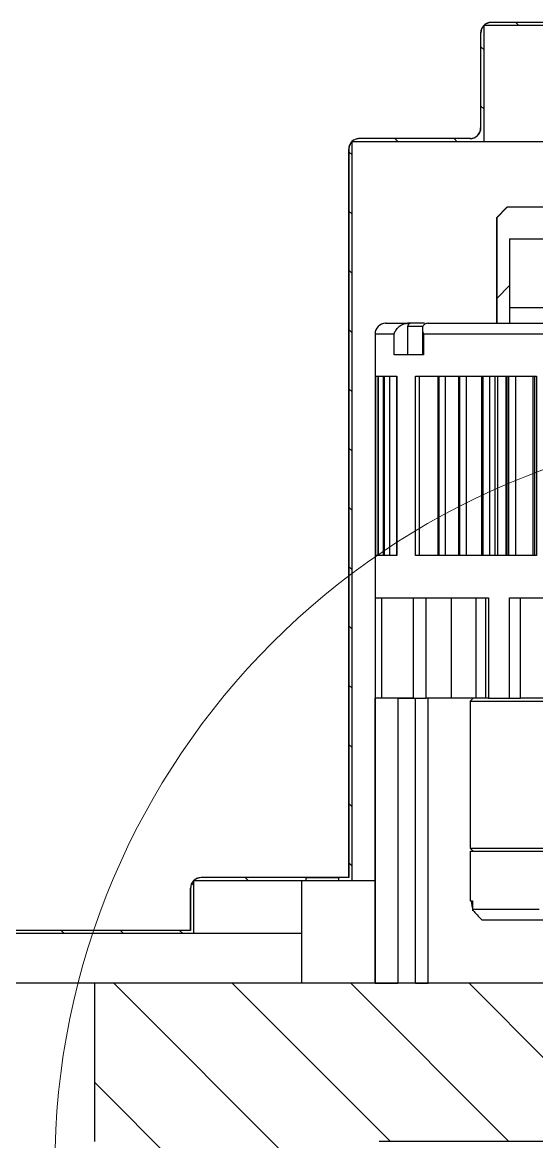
# Model space of a CAD drawing. Header units: millimetres. Extents: x -48 to 1187, y 2 to 839.
# Drawn here: x 305.02 to 324.52, y 402.42 to 444.82 of the extents above; entities that cross this region are included whole.
import ezdxf

# ---------------------------------------------------------------- set-up
doc = ezdxf.new("R2010")
doc.units = ezdxf.units.MM

# ---------------------------------------------------------------- blocks, each defined once
blk = doc.blocks.new('SW_HATCH_1')
at = {"color": 0, "linetype": 'Continuous', "lineweight": 18}
for p, q in [((168.55, 70.28), (168.43, 70.4)), ((167.229, 69.356), (167.109, 69.476)), ((167.229, 67.111), (167.109, 67.231)), ((163.97, 65.88), (163.85, 66)), ((166.215, 65.88), (166.095, 66)), ((162.226, 65.379), (162.106, 65.499)), ((162.226, 63.134), (162.106, 63.254)), ((162.226, 60.889), (162.106, 61.009)), ((167.71, 59.946), (168.19, 60.427)), ((162.226, 58.644), (162.106, 58.764)), ((162.226, 56.399), (162.106, 56.519)), ((162.226, 54.154), (162.106, 54.274)), ((162.226, 51.909), (162.106, 52.029)), ((162.226, 49.664), (162.106, 49.784)), ((162.226, 47.419), (162.106, 47.539)), ((162.226, 45.174), (162.106, 45.294)), ((162.226, 42.928), (162.106, 43.049)), ((162.226, 40.683), (162.106, 40.803)), ((162.226, 38.438), (162.106, 38.558)), ((156.224, 37.705), (156.149, 37.78)), ((158.294, 37.88), (158.174, 38)), ((151.314, 35.88), (151.194, 36)), ((153.559, 35.88), (153.439, 36)), ((155.804, 35.88), (155.684, 36)), ((163.25, 23.944), (153.194, 34)), ((163.684, 28), (157.684, 34)), ((168.174, 28), (162.174, 34)), ((169.712, 30.952), (166.664, 34)), ((169.712, 12.992), (152.468, 30.236))]:
    blk.add_line(p, q, dxfattribs=at)

msp = doc.modelspace()

# ---------------------------------------------------------------- linework, layer by layer
at = {"color": 7, "linetype": 'Continuous', "lineweight": 25}
for p, q in [((345.981746, 444.819204), (322.803032, 444.819204)), ((322.392389, 444.419204), (322.392389, 440.819204)), ((322.402677, 444.419204), (322.392389, 444.419204)), ((322.402677, 440.819204), (322.402677, 444.419204)), ((346.261997, 444.699204), (322.522781, 444.699204)), ((322.522781, 440.299204), (322.522781, 444.699204)), ((322.392389, 440.819204), (322.402677, 440.819204)), ((322.522781, 440.299204), (317.519701, 440.299204)), ((317.519701, 412.299204), (317.519701, 440.299204)), ((322.002345, 440.419204), (317.799825, 440.419204)), ((346.261997, 440.299204), (322.522781, 440.299204)), ((317.392389, 440.019204), (317.392389, 412.419204)), ((317.399649, 440.019204), (317.392389, 440.019204)), ((317.39965, 412.419204), (317.399649, 440.019204)), ((323.392389, 437.819204), (322.992389, 437.419204)), ((323.403613, 437.819204), (323.003219, 437.419204)), ((323.392389, 437.819204), (323.403613, 437.819204)), ((345.381165, 437.819204), (323.403613, 437.819204)), ((322.992389, 437.419204), (322.992389, 433.419204)), ((322.992389, 437.419204), (323.003219, 437.419204)), ((323.003219, 437.419204), (323.003219, 433.419204)), ((323.483695, 436.619204), (325.005526, 436.619204)), ((323.483695, 436.619204), (323.483695, 433.419204)), ((323.483695, 434.019204), (330.059334, 434.019204)), ((319.801711, 433.419204), (319.619616, 433.419204)), ((318.392389, 433.019204), (318.392389, 431.419204)), ((318.392389, 433.019204), (319.113997, 433.019204)), ((319.113997, 432.219204), (319.113997, 433.019204)), ((319.618972, 433.299204), (319.618972, 432.219204)), ((320.198544, 433.299204), (319.619186, 433.299204)), ((320.183634, 433.200223), (320.183634, 432.219204)), ((320.229563, 433.019204), (328.043591, 433.019204)), ((320.229563, 433.019204), (320.229563, 432.219204)), ((320.229563, 432.219204), (319.113997, 432.219204)), ((318.392389, 431.419204), (318.400813, 431.419204)), ((318.400707, 431.419204), (318.400707, 424.619204)), ((318.400813, 431.419204), (318.400813, 424.619204)), ((318.401259, 424.619204), (318.401259, 431.419204)), ((318.401259, 431.419204), (318.506909, 431.419204)), ((318.505478, 431.419204), (318.505478, 424.619204)), ((318.506909, 431.419204), (318.506909, 424.619204)), ((318.508538, 424.619204), (318.508538, 431.419204)), ((318.508538, 431.419204), (318.733904, 431.419204)), ((318.708003, 424.619204), (318.708003, 431.419204)), ((318.729635, 431.419204), (318.729635, 424.619204)), ((318.733904, 431.419204), (318.733904, 424.619204)), ((318.736703, 424.619204), (318.736703, 431.419204)), ((318.736703, 431.419204), (319.219019, 431.419204)), ((318.950742, 424.619204), (318.950742, 431.419204)), ((319.198353, 431.419204), (319.198354, 424.619204)), ((319.219019, 431.419204), (319.219019, 424.619204)), ((319.923415, 424.619204), (319.923415, 431.419204)), ((319.923415, 431.419204), (320.802836, 431.419204)), ((320.073697, 424.619204), (320.073697, 431.419204)), ((320.772705, 431.419204), (320.772705, 424.619204)), ((320.802836, 431.419204), (320.802836, 424.619204)), ((320.810014, 424.619204), (320.810014, 431.419204)), ((320.810014, 431.419204), (321.590609, 431.419204)), ((321.065146, 424.619204), (321.065146, 431.419204)), ((321.550632, 431.419204), (321.550632, 424.619204)), ((321.590609, 431.419204), (321.590609, 424.619204)), ((321.598766, 424.619204), (321.598766, 431.419204)), ((321.598766, 431.419204), (322.475812, 431.419204)), ((321.859479, 424.619204), (321.859478, 431.419204)), ((322.424769, 431.419204), (322.424769, 424.619204)), ((322.475812, 431.419204), (322.475812, 424.619204)), ((322.484885, 424.619204), (322.484885, 431.419204)), ((322.484885, 431.419204), (323.451707, 431.419204)), ((322.743957, 424.619204), (322.743957, 431.419204)), ((322.933546, 431.419204), (322.933546, 424.619204)), ((323.028921, 431.419204), (323.028921, 424.619204)), ((323.36056, 424.619204), (323.36056, 431.419204)), ((323.388466, 431.419204), (323.388466, 424.619204)), ((323.451707, 431.419204), (323.451707, 424.619204)), ((323.461628, 424.619204), (323.461628, 431.419204)), ((323.461628, 431.419204), (324.510868, 431.419204)), ((323.72752, 424.619204), (323.72752, 431.419204)), ((324.38401, 424.619204), (324.38401, 431.419204)), ((324.434387, 431.419204), (324.434387, 424.619204)), ((324.510868, 431.419204), (324.510868, 424.619204)), ((318.392389, 424.619204), (318.392389, 419.219204)), ((318.400813, 424.619204), (318.392389, 424.619204)), ((318.506909, 424.619204), (318.401259, 424.619204)), ((318.733904, 424.619204), (318.508538, 424.619204)), ((319.219019, 424.619204), (318.736703, 424.619204)), ((320.802836, 424.619204), (319.923415, 424.619204)), ((321.590609, 424.619204), (320.810014, 424.619204)), ((322.475812, 424.619204), (321.598766, 424.619204)), ((323.451707, 424.619204), (322.484885, 424.619204)), ((324.510868, 424.619204), (323.461628, 424.619204)), ((318.402333, 423.019204), (322.686903, 423.019204)), ((318.402333, 419.219204), (318.402333, 423.019204)), ((318.645792, 419.219204), (318.645792, 423.019204)), ((319.848136, 419.219204), (319.848136, 423.019204)), ((320.322174, 419.219204), (320.322174, 423.019204)), ((321.27996, 423.019204), (321.27996, 419.219204)), ((322.207274, 423.019204), (322.207274, 419.219204)), ((322.579541, 423.019204), (322.579541, 419.219204)), ((322.686903, 423.019204), (322.686904, 419.219204)), ((323.48452, 419.219204), (323.48452, 423.019204)), ((323.48452, 423.019204), (328.043591, 423.019204)), ((323.907059, 419.219204), (323.907059, 423.019204)), ((318.392389, 419.219204), (318.392389, 408.419204)), ((318.400104, 419.219204), (318.392389, 419.219204)), ((318.392389, 419.219204), (318.402333, 419.219204)), ((318.400104, 408.419204), (318.400104, 419.219204)), ((318.645792, 419.219204), (318.402333, 419.219204)), ((319.848136, 419.219204), (318.645792, 419.219204)), ((319.928832, 419.209204), (319.255946, 419.209204)), ((319.255946, 419.209204), (319.255946, 408.419204)), ((319.848136, 419.219204), (320.322174, 419.219204)), ((319.928832, 408.419204), (319.928832, 419.209204)), ((321.27996, 419.219204), (320.322174, 419.219204)), ((320.401206, 408.419204), (320.401206, 419.219204)), ((322.207274, 419.219204), (321.27996, 419.219204)), ((322.112389, 419.219204), (321.992389, 419.099204)), ((321.992389, 419.099204), (321.992389, 413.539204)), ((321.992389, 419.099204), (329.472071, 419.099204)), ((322.579541, 419.219204), (322.207274, 419.219204)), ((322.686904, 419.219204), (322.579541, 419.219204)), ((322.686904, 419.219204), (323.48452, 419.219204)), ((323.48452, 419.219204), (323.907059, 419.219204)), ((325.118127, 419.219204), (323.907059, 419.219204)), ((321.992389, 413.539204), (322.112389, 413.419204)), ((321.992389, 413.539204), (329.472071, 413.539204)), ((321.992389, 413.419204), (321.992389, 411.539204)), ((321.992389, 413.419204), (329.472071, 413.419204)), ((315.765337, 412.299204), (311.517783, 412.299204)), ((311.517783, 410.299204), (311.517783, 412.299204)), ((315.752628, 412.419204), (311.79785, 412.419204)), ((315.611557, 408.419204), (315.611557, 412.299204)), ((315.752628, 412.419204), (315.765337, 412.409204)), ((317.03215, 412.419204), (315.752628, 412.419204)), ((315.765337, 412.409204), (315.765337, 412.299204)), ((317.019441, 412.409204), (315.765337, 412.409204)), ((317.019441, 412.299204), (315.765337, 412.299204)), ((317.019441, 412.409204), (317.03215, 412.419204)), ((317.019441, 412.299204), (317.019441, 412.409204)), ((317.519701, 412.299204), (317.019441, 412.299204)), ((317.39965, 412.419204), (317.03215, 412.419204)), ((318.392389, 412.299204), (317.519701, 412.299204)), ((311.392389, 412.019204), (311.392389, 410.419204)), ((311.397755, 412.019204), (311.392389, 412.019204)), ((311.397755, 410.419204), (311.397755, 412.019204)), ((321.992389, 411.539204), (322.086939, 411.539204)), ((322.052389, 411.539204), (322.052389, 411.459204)), ((322.052389, 411.459204), (322.083889, 411.459204)), ((322.083889, 411.539204), (322.083889, 411.163283)), ((322.086939, 411.539204), (322.086939, 411.219204)), ((322.086939, 411.219204), (324.610405, 411.219204)), ((322.44121, 410.819204), (325.177002, 410.819204)), ((311.517783, 410.299204), (159.267429, 410.299203)), ((311.397755, 410.419204), (159.387453, 410.419203)), ((315.611557, 410.299204), (311.517783, 410.299204)), ((307.761418, 408.419204), (303.792389, 408.419204)), ((307.761419, 402.419204), (307.761418, 408.419204)), ((325.406111, 408.419204), (307.761418, 408.419204)), ((318.400104, 408.419204), (319.255946, 408.419204)), ((319.928832, 408.419204), (320.401206, 408.419204)), ((325.005526, 402.419204), (318.543972, 402.419204))]:
    msp.add_line(p, q, dxfattribs=at)
at = {"color": 7, "linetype": 'Continuous', "lineweight": 25, "flags": 128}
msp.add_lwpolyline([(322.052389, 411.459204), (322.063534, 411.346051), (322.083889, 411.270663)], dxfattribs=at)
at = {"color": 7, "linetype": 'Continuous', "lineweight": 18}
msp.add_circle((334.392389, 401.412998), 28.146335, dxfattribs=at)
at = {"color": 7, "linetype": 'Continuous', "lineweight": 25}
for centre, radius, start, end in [((322.792389, 444.419204), 0.4, 90.0000004, 180.0000004), ((321.992389, 440.819204), 0.4, 270.0000004, 0.0000004), ((317.792389, 440.019204), 0.4, 90.0000004, 180.0000004), ((318.792389, 433.019204), 0.4, 90.0000004, 180.0000004), ((319.739174, 433.299215), 0.119988, 90.005566, 180.0055649), ((311.792389, 412.019204), 0.4, 90.0000004, 180.0000004)]:
    msp.add_arc(centre, radius, start, end, dxfattribs=at)
for points, knots in [([(322.803032, 444.819204), (322.767994, 444.816493), (322.687994, 444.810304), (322.572543, 444.755163), (322.48618, 444.672099), (322.426768, 444.569811), (322.404451, 444.486524), (322.402975, 444.430501), (322.402677, 444.419204)], [0, 0, 0, 0, 0.167433682, 0.382294477, 0.597052766, 0.731542166, 0.945861762, 1, 1, 1, 1]), ([(322.002345, 440.419204), (322.002408, 440.419204), (322.047307, 440.419211), (322.121047, 440.431832), (322.227957, 440.482626), (322.318556, 440.561558), (322.385996, 440.680514), (322.40253, 440.771909), (322.402673, 440.817936), (322.402677, 440.819204)], [0, 0, 0, 0, 0.000302078, 0.215219522, 0.350000188, 0.564679253, 0.779363606, 0.993920774, 1, 1, 1, 1]), ([(317.799825, 440.419204), (317.755054, 440.414822), (317.665268, 440.406035), (317.545563, 440.337434), (317.46563, 440.248452), (317.413689, 440.142155), (317.39984, 440.067203), (317.399656, 440.020829), (317.399649, 440.019204)], [0, 0, 0, 0, 0.2136468694, 0.4284634056, 0.6432204338, 0.7776536303, 0.992205165, 1, 1, 1, 1]), ([(318.802786, 433.419204), (318.799381, 433.419204), (318.745677, 433.419204), (318.954545, 433.419204), (319.398984, 433.419204), (319.619616, 433.419204)], [0, 0, 0, 0, 0.032966027, 0.519936335, 1, 1, 1, 1]), ([(319.113997, 433.019204), (319.119534, 433.035738), (319.128352, 433.062069), (319.149025, 433.106849), (319.189846, 433.178432), (319.259087, 433.261103), (319.353585, 433.334175), (319.436731, 433.380135), (319.527161, 433.412565), (319.589512, 433.417042), (319.619616, 433.419204)], [0, 0, 0, 0, 0.092131277, 0.146724434, 0.250384111, 0.49930729, 0.632367635, 0.749830427, 0.879213301, 1, 1, 1, 1]), ([(319.702614, 433.4135), (319.690653, 433.408448), (319.666214, 433.398124), (319.640148, 433.369114), (319.625346, 433.334319), (319.626534, 433.310865), (319.627124, 433.299204)], [0, 0, 0, 0, 0.241309189, 0.493039383, 0.74795022, 1, 1, 1, 1]), ([(320.262082, 433.419204), (320.222589, 433.419204), (320.098505, 433.419204), (319.921394, 433.419204), (319.769941, 433.419204), (319.748589, 433.419204), (319.739162, 433.419204)], [0, 0, 0, 0, 0.125109055, 0.393076827, 0.732032227, 1, 1, 1, 1]), ([(320.402086, 433.419204), (320.375463, 433.417043), (320.320325, 433.412568), (320.259963, 433.380128), (320.216428, 433.334177), (320.183315, 433.26106), (320.177843, 433.153827), (320.212302, 433.064132), (320.229563, 433.019204)], [0, 0, 0, 0, 0.120864862, 0.250311338, 0.36786702, 0.500975981, 0.750039765, 1, 1, 1, 1]), ([(320.402086, 433.419204), (320.783017, 433.419204), (321.561769, 433.419204), (323.156582, 433.419204), (325.07248, 433.419204), (327.288509, 433.419204), (329.700515, 433.419204), (332.210057, 433.419204), (334.710543, 433.419204), (337.134809, 433.419204), (338.658988, 433.419204), (339.404892, 433.419204)], [0, 0, 0, 0, 0.1055932765, 0.2158689028, 0.3297118186, 0.4457735311, 0.5625325576, 0.6764079333, 0.7880772145, 0.8962891495, 1, 1, 1, 1]), ([(311.79785, 412.419204), (311.7621, 412.416381), (311.681441, 412.410012), (311.565741, 412.353925), (311.479944, 412.270495), (311.421086, 412.167952), (311.399396, 412.085222), (311.398019, 412.029839), (311.397755, 412.019204)], [0, 0, 0, 0, 0.170870846, 0.385525539, 0.600153928, 0.734507516, 0.949017982, 1, 1, 1, 1]), ([(322.086939, 411.219204), (322.085245, 411.216406), (322.081849, 411.2108), (322.105086, 411.180732), (322.116727, 411.165668)], [0, 0, 0, 0, 0.499016141, 1, 1, 1, 1]), ([(322.116727, 411.165668), (322.134828, 411.144156), (322.17271, 411.099136), (322.281444, 410.981888), (322.377913, 410.883657), (322.44121, 410.819204)], [0, 0, 0, 0, 0.239352778, 0.500912613, 1, 1, 1, 1])]:
    msp.add_open_spline(points, degree=3, knots=knots, dxfattribs=at)

# ---------------------------------------------------------------- block references
at = {"color": 7, "linetype": 'Continuous', "lineweight": 18}
msp.add_blockref('SW_HATCH_1', (155.29367, 374.419203), dxfattribs=at)

doc.saveas('drawing.dxf')
